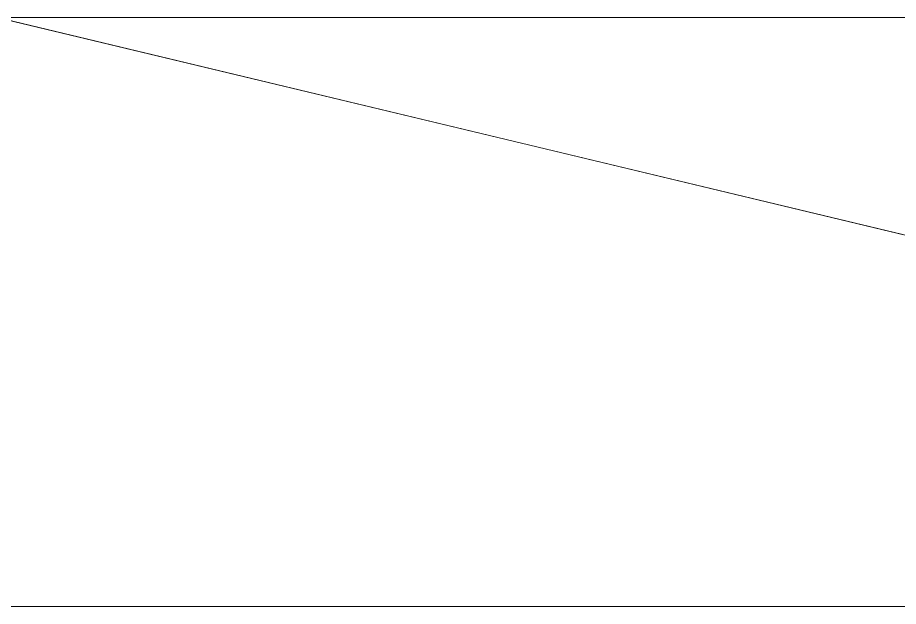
# Model space of a CAD drawing. Header units: millimetres. Extents: x 11098 to 33953, y -10594 to 3707.
# Drawn here: x 17630 to 18318, y -4137 to -3677 of the extents above; entities that cross this region are included whole.
import ezdxf

# ---------------------------------------------------------------- set-up
doc = ezdxf.new("R2010")
doc.units = ezdxf.units.MM
doc.layers.add('A-WALL', color=113, linetype='Continuous', lineweight=9)

msp = doc.modelspace()

# ---------------------------------------------------------------- meshes
at = {"layer": 'A-WALL'}
mesh = msp.add_polyface(dxfattribs=at)
corners = [(32507.04, -3676.99), (32507.04, -4136.99), (31004.04, -4136.99), (30544.04, -4136.99), (26871.04, -4136.99), (26411.04, -4136.99), (19532.85, -4136.99), (19072.85, -4136.99), (17614.2, -4136.99), (17614.2, -3676.99), (25013.01, -3676.99), (25473.01, -3676.99), (26412.95, -3676.99), (26872.96, -3676.99), (31698.2, -3676.99), (32158.2, -3676.99), (11579.83, -4136.99), (11580.33, -3676.99), (16729.2, -3676.99), (16729.2, -4136.99)]
mesh.append_faces([[corners[k] for k in face] for face in [(19, 16, 17, 18)]])
mesh.append_faces([[corners[k] for k in face] for face in [(9, 6, 7, 8), (1, 14, 15, 0)]], dxfattribs={"vtx0": -1})
mesh.append_faces([[corners[k] for k in face] for face in [(12, 4, 5, 11), (13, 3, 4, 12), (10, 5, 6, 9), (5, 10, 11)]], dxfattribs={"vtx0": -1, "vtx2": -1})
mesh.append_faces([[corners[k] for k in face] for face in [(2, 3, 14, 1), (13, 14, 3)]], dxfattribs={"vtx1": -1, "vtx2": -1})
mesh = msp.add_polyface(dxfattribs=at)
corners = [(11579.83, -4136.99, 4000), (19072.85, -4136.99, 4000), (19532.85, -4136.99, 4000), (26411.04, -4136.99, 4000), (26871.04, -4136.99, 4000), (30544.04, -4136.99, 4000), (31004.04, -4136.99, 4000), (32507.04, -4136.99, 4000), (32507.04, -3676.99, 4000), (32158.2, -3676.99, 4000), (31698.2, -3676.99, 4000), (26872.96, -3676.99, 4000), (26412.95, -3676.99, 4000), (25473.01, -3676.99, 4000), (25013.01, -3676.99, 4000), (11580.33, -3676.99, 4000)]
mesh.append_faces([[corners[k] for k in face] for face in [(11, 4, 5, 10), (12, 3, 4, 11)]], dxfattribs={"vtx0": -1, "vtx2": -1})
mesh.append_faces([[corners[k] for k in face] for face in [(10, 5, 6, 7)]], dxfattribs={"vtx0": -1, "vtx3": -1})
mesh.append_faces([[corners[k] for k in face] for face in [(9, 10, 7, 8)]], dxfattribs={"vtx1": -1})
mesh.append_faces([[corners[k] for k in face] for face in [(2, 3, 14, 1), (13, 14, 3, 12)]], dxfattribs={"vtx1": -1, "vtx2": -1})
mesh.append_faces([[corners[k] for k in face] for face in [(15, 0, 1, 14)]], dxfattribs={"vtx2": -1})
mesh = msp.add_polyface(dxfattribs=at)
corners = [(32507.04, -3676.99, 4000), (32507.04, -3676.99), (32158.2, -3676.99), (31698.2, -3676.99), (26872.96, -3676.99), (26412.95, -3676.99), (25473.01, -3676.99), (25013.01, -3676.99), (17614.2, -3676.99), (17614.2, -3676.99, 2135), (16729.2, -3676.99, 2135), (16729.2, -3676.99), (11580.33, -3676.99), (11580.33, -3676.99, 4000), (25013.01, -3676.99, 4000), (25473.01, -3676.99, 4000), (26412.95, -3676.99, 4000), (26872.96, -3676.99, 4000), (31698.2, -3676.99, 4000), (32158.2, -3676.99, 4000)]
mesh.append_faces([[corners[k] for k in face] for face in [(1, 2, 19, 0)]], dxfattribs={"vtx1": -1})
mesh.append_faces([[corners[k] for k in face] for face in [(3, 4, 17, 18), (2, 3, 18, 19), (4, 5, 16, 17), (15, 16, 5, 6), (6, 7, 14, 15), (9, 10, 13, 14)]], dxfattribs={"vtx1": -1, "vtx3": -1})
mesh.append_faces([[corners[k] for k in face] for face in [(7, 8, 9, 14)]], dxfattribs={"vtx2": -1, "vtx3": -1})
mesh.append_faces([[corners[k] for k in face] for face in [(10, 11, 12, 13)]], dxfattribs={"vtx3": -1})
mesh = msp.add_polyface(dxfattribs=at)
corners = [(32507.04, -4136.99), (32507.04, -4136.99, 4000), (31004.04, -4136.99, 4000), (30544.04, -4136.99, 4000), (26871.04, -4136.99, 4000), (26411.04, -4136.99, 4000), (19532.85, -4136.99, 4000), (19072.85, -4136.99, 4000), (11579.83, -4136.99, 4000), (11579.83, -4136.99), (16729.2, -4136.99), (16729.2, -4136.99, 2135), (17614.2, -4136.99, 2135), (17614.2, -4136.99), (19072.85, -4136.99), (19532.85, -4136.99), (26411.04, -4136.99), (26871.04, -4136.99), (30544.04, -4136.99), (31004.04, -4136.99)]
mesh.append_faces([[corners[k] for k in face] for face in [(11, 9, 10)]], dxfattribs={"vtx0": -1})
mesh.append_faces([[corners[k] for k in face] for face in [(12, 7, 11)]], dxfattribs={"vtx0": -1, "vtx1": -1})
mesh.append_faces([[corners[k] for k in face] for face in [(5, 16, 17, 4)]], dxfattribs={"vtx0": -1, "vtx2": -1})
mesh.append_faces([[corners[k] for k in face] for face in [(11, 7, 8, 9)]], dxfattribs={"vtx0": -1, "vtx3": -1})
mesh.append_faces([[corners[k] for k in face] for face in [(17, 18, 4)]], dxfattribs={"vtx1": -1, "vtx2": -1})
mesh.append_faces([[corners[k] for k in face] for face in [(6, 7, 12, 15)]], dxfattribs={"vtx1": -1, "vtx2": -1, "vtx3": -1})
mesh.append_faces([[corners[k] for k in face] for face in [(5, 6, 15, 16), (18, 19, 3, 4), (19, 0, 2, 3)]], dxfattribs={"vtx1": -1, "vtx3": -1})
mesh.append_faces([[corners[k] for k in face] for face in [(0, 1, 2)]], dxfattribs={"vtx2": -1})
mesh.append_faces([[corners[k] for k in face] for face in [(12, 13, 14, 15)]], dxfattribs={"vtx3": -1})

doc.saveas('drawing.dxf')
